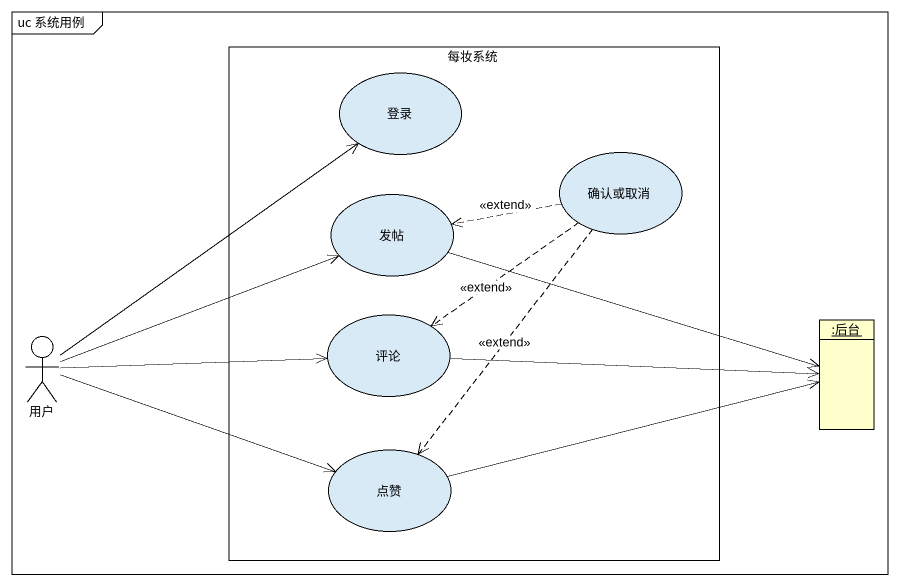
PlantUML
@startuml
mainframe uc 系统用例
allowmixing
hide circle
hide empty members
rectangle 每妆系统 {
  usecase 登录
  usecase 确认或取消
  usecase 发帖
  usecase 评论
  usecase 点赞
}
actor 用户
object ":后台" as 后台
确认或取消 .left.> 发帖 : <<extend>>
确认或取消 ..> 评论 : <<extend>>
确认或取消 ..> 点赞 : <<extend>>
发帖 -right-> 后台
用户 -up-> 登录
用户 -right-> 发帖
用户 -right-> 评论
用户 -right-> 点赞
评论 -right-> 后台
点赞 -right-> 后台
@enduml
